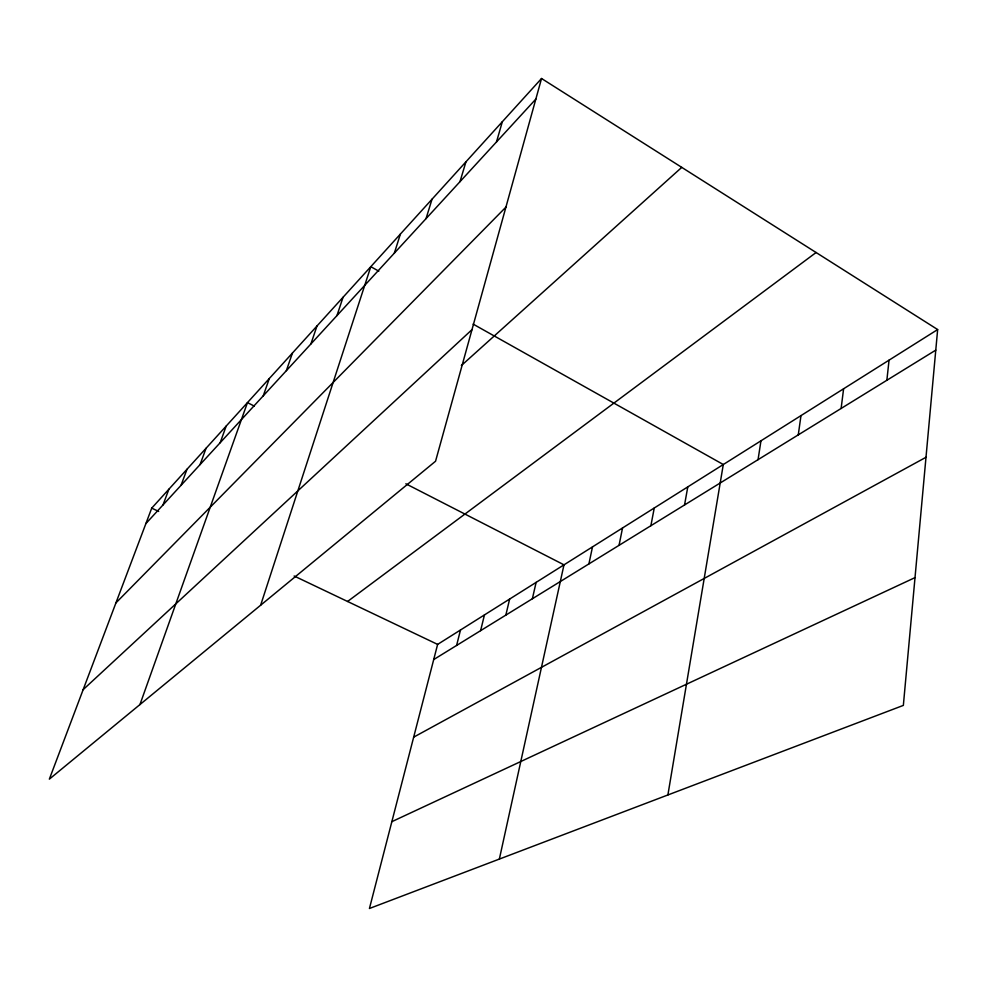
<?xml version="1.0" encoding="UTF-8"?>
<svg xmlns="http://www.w3.org/2000/svg" width="987" height="987" viewBox="0 0 987 987"><rect width="100%" height="100%" fill="white"/><g stroke="black" fill="none" stroke-linecap="round" stroke-linejoin="round"><path stroke-width="1.48" d="M937.65 329.559L903.352 705.397L369.434 908.496L437.623 644.4L937.65 329.559L541.542 78.504L151.727 508.132L49.35 779.15L435.551 461.237L541.542 78.504M886.857 380.279L889.053 360.156M841.121 408.47L843.601 388.779M798.273 434.872L800.988 415.601M758.053 459.671L760.965 440.807M667.891 794.967L723.298 464.519L473.118 324.106M684.546 504.974L687.791 486.887M650.877 525.726L654.258 507.997M619.046 545.342L622.538 527.971M588.906 563.91L592.496 546.897M499.36 859.072L563.984 564.835L405.854 483.79M532.375 598.764L536.114 582.392M505.837 615.111L509.637 599.06M480.607 630.656L484.457 614.913M456.599 645.461L460.485 630.014M496.498 141.943L502.334 121.709M459.991 181.67L465.938 161.831M426.026 218.645L432.035 199.189M394.344 253.141L400.401 234.055M260.63 605.241L370.804 266.675L378.798 271.166M336.949 315.606L343.057 297.26M310.88 343.982L316.987 325.994M286.353 370.68L292.448 353.025M263.245 395.849L269.315 378.527M139.944 704.582L247.466 402.61L254.264 406.089M220.175 442.731L226.183 426.063M200.077 464.593L206.061 448.246M181.053 485.308L186.999 469.257M163.015 504.937L168.9 489.194M145.879 523.591L535.83 99.119M115.923 602.897L505.924 207.122M83.167 689.642L471.996 329.646M461.361 365.548L681.758 167.371M347.572 601.478L816.101 252.512M433.712 659.563L935.775 350.126M413.676 737.153L925.991 457.289M391.864 821.665L915.011 577.617M151.727 508.132L158.66 511.439M294.126 576.001L437.623 644.4"/></g></svg>
